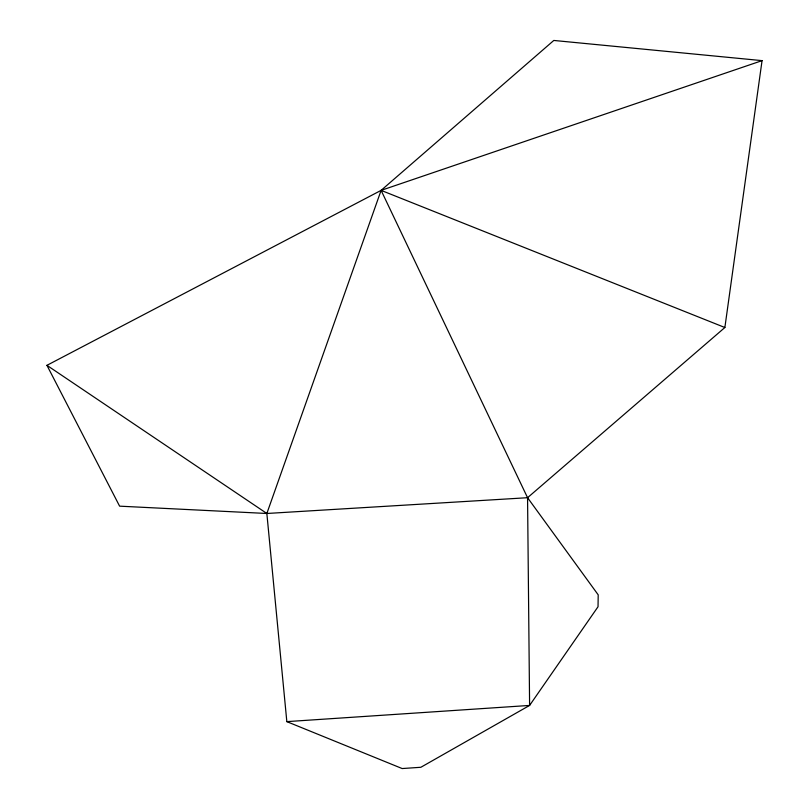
<?xml version="1.0" encoding="UTF-8"?>
<svg xmlns="http://www.w3.org/2000/svg" width="809" height="809" viewBox="0 0 809 809"><rect width="100%" height="100%" fill="white"/><g stroke="black" fill="none" stroke-linecap="round" stroke-linejoin="round"><path stroke-width="1.21" d="M724.874 327.514L762.058 60.635L553.811 40.45L381.11 190.368L46.942 365.334L119.611 506.161L266.849 513.482L527.559 497.707L724.874 327.514L381.11 190.368L266.849 513.482L286.831 721.628L402.174 768.55L420.862 767.276L529.602 705.428L598.033 606.75L598.205 594.848L527.559 497.707L381.11 190.368L762.058 60.635M286.831 721.628L529.602 705.428L527.559 497.707M46.942 365.334L266.849 513.482"/></g></svg>
